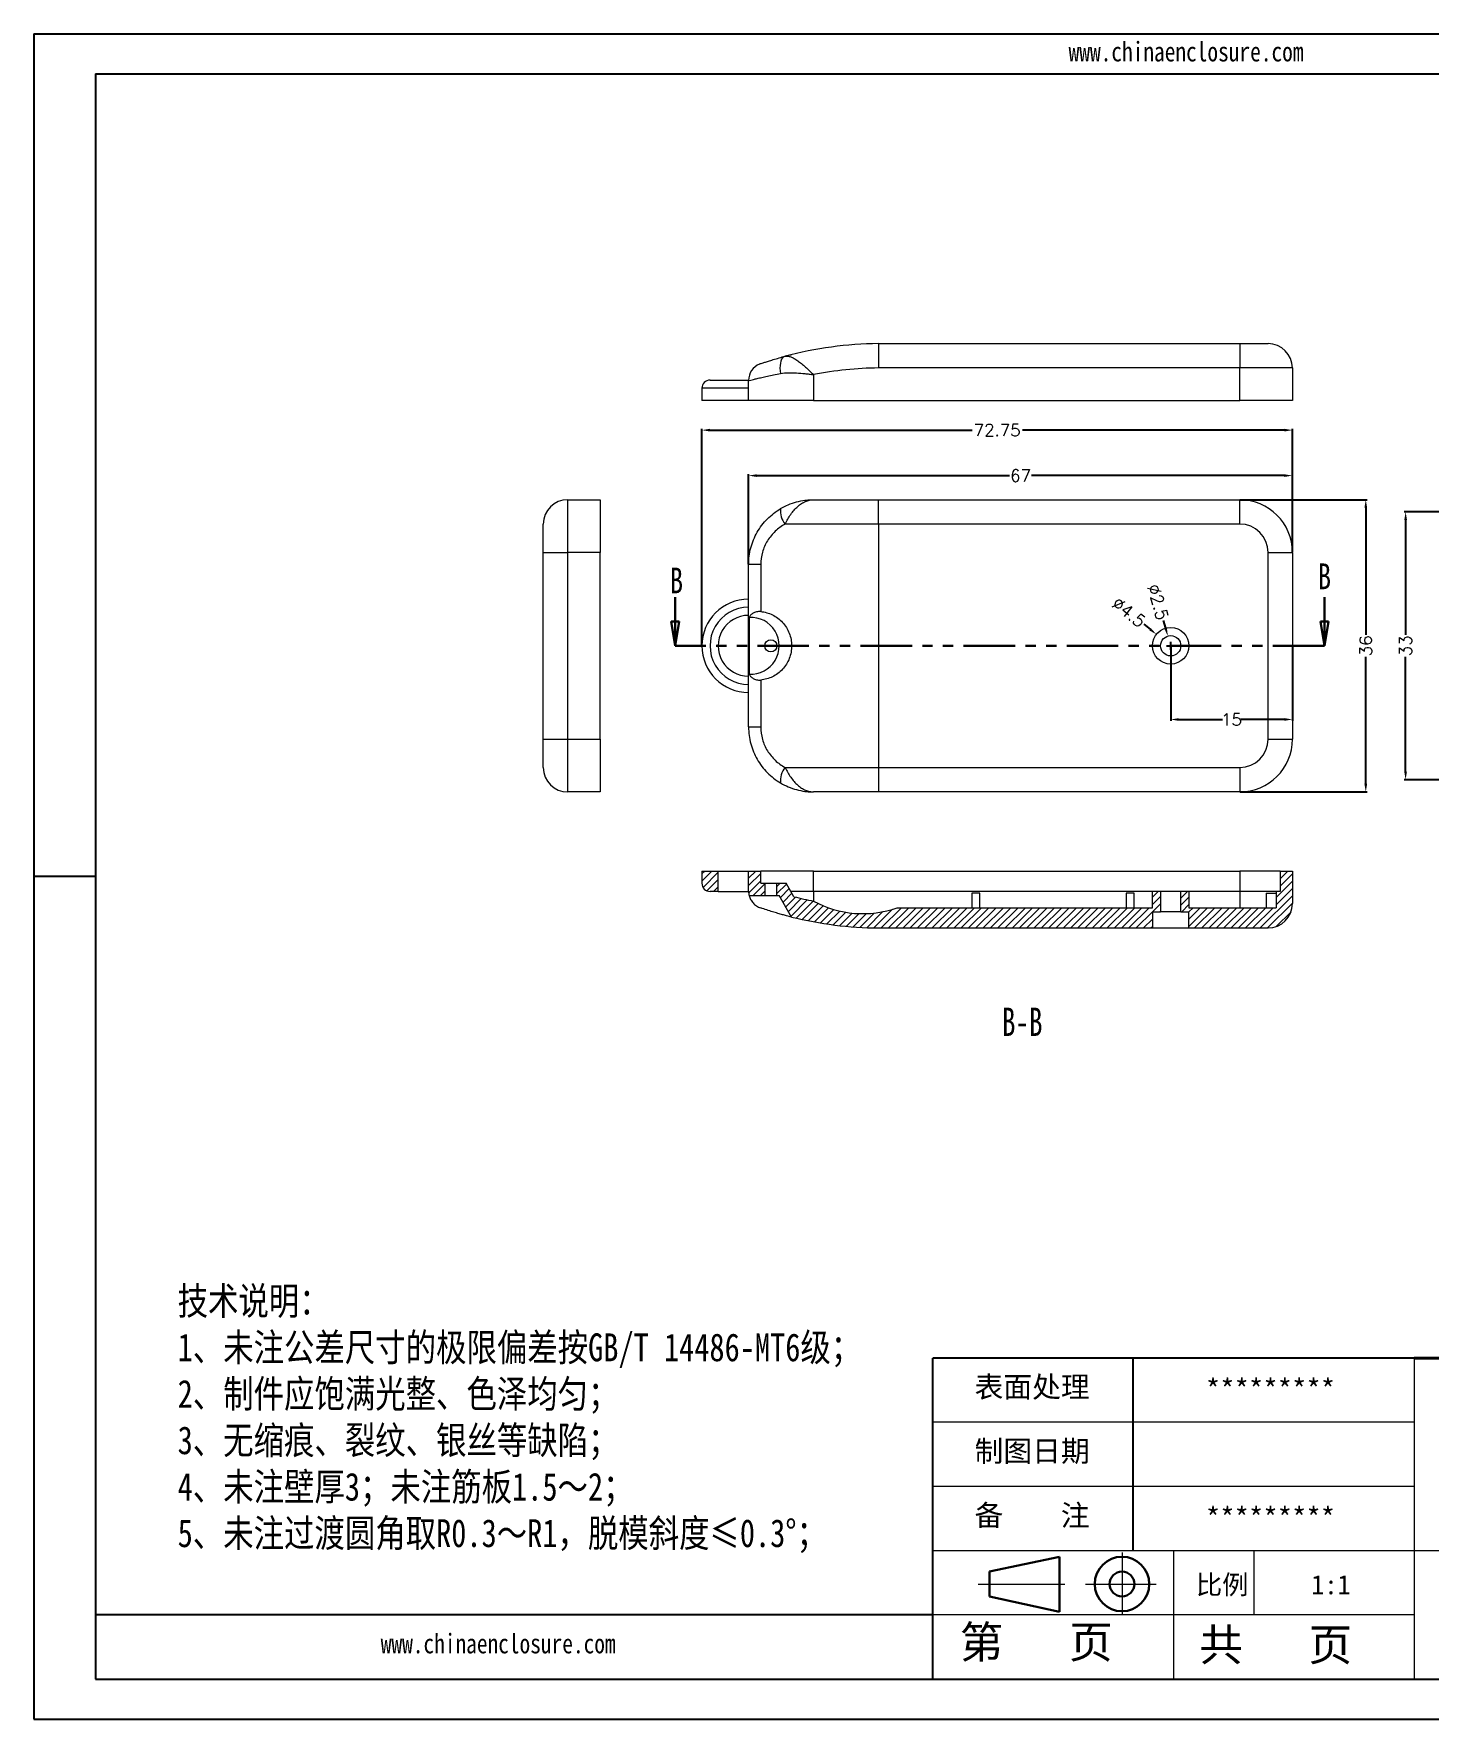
# Model space of a CAD drawing. Header units: inches. Extents: x 1494 to 2102, y 1089 to 1296.
# Drawn here: x 1808.6 to 1980.5, y 1088.5 to 1296.2 of the extents above; entities that cross this region are included whole.
import ezdxf

# ---------------------------------------------------------------- set-up
doc = ezdxf.new("R2010")
doc.units = ezdxf.units.IN
doc.linetypes.add('CENTER2', pattern=[28.575000000000003, 19.05, -3.175, 3.175, -3.175])
doc.linetypes.add('PHANTOM', pattern=[12.699999999999998, 6.35, -1.27, 1.27, -1.27, 1.27, -1.27])
doc.layers.add('文字', color=81, linetype='Continuous')
for name, color, linetype, lineweight in [('粗实线', 7, 'Continuous', 30), ('细实线', 3, 'Continuous', 9), ('细点划线', 2, 'CENTER2', 9)]:
    doc.layers.add(name, color=color, linetype=linetype, lineweight=lineweight)
doc.styles.add('SLDTEXTSTYLE0', font='TXT', dxfattribs={"width": 0.75})
doc.styles.add('SLDTEXTSTYLE3', font='TXT', dxfattribs={"width": 0.7})
doc.styles.get("Standard").update_dxf_attribs({"font": 'txt', "bigfont": 'gbcbig.shx'})
doc.styles.add('宋体', font='', dxfattribs={"width": 0.8, "height": 3.5})
doc.styles.get('宋体').set_extended_font_data('SimSun')
doc.dimstyles.new('1.5', dxfattribs={"dimtxt": 1.5, "dimasz": 1, "dimexe": 0.18, "dimexo": 0.0625, "dimgap": 0.1, "dimtad": 0, "dimzin": 9, "dimdsep": 46, "dimtxsty": 'Standard', "dimcen": 0.5, "dimclrd": 3, "dimclre": 3, "dimadec": 0, "dimazin": 2, "dimtfac": 1, "dimtofl": 0, "dimtmove": 0, "dimatfit": 3, "dimfxl": 0, "dimtolj": 1, "dimtzin": 0, "dimarcsym": 0})
pattern_1 = [(45, (-295.0161837443975, -448.1891595159996), (-0.4490128060534576, 0.4490128060534577), [])]

# ---------------------------------------------------------------- blocks, each defined once
blk = doc.blocks.new('_CLOSED')
at = {"color": 0, "linetype": 'ByBlock', "lineweight": -2}
for p, q in [((-1, 0.166667), (0, 0)), ((-1, 0.166667), (-1, -0.166667)), ((0, 0), (-1, -0.166667)), ((0, 0), (-1, 0))]:
    blk.add_line(p, q, dxfattribs=at)
blk = doc.blocks.new('*D133')
at = {"color": 3, "lineweight": -2}
for p, q in [((1896.674214411535, 1230.818002161402), (1896.674214411535, 1241.900902850887)), ((1963.674214411535, 1232.318002161402), (1963.674214411535, 1241.900902850887)), ((1897.674214411535, 1241.720902850887), (1928.824214411535, 1241.720902850887)), ((1962.674214411535, 1241.720902850887), (1931.524214411535, 1241.720902850887))]:
    blk.add_line(p, q, dxfattribs=at)
at = {"color": 3}
for points in [[(1897.674214411535, 1241.887569517554), (1897.674214411535, 1241.55423618422), (1896.674214411535, 1241.720902850887)], [(1962.674214411535, 1241.887569517554), (1962.674214411535, 1241.55423618422), (1963.674214411535, 1241.720902850887)]]:
    blk.add_solid(points, dxfattribs=at)
at = {"layer": 'Defpoints', "color": 0}
for p in [(1963.674214411535, 1241.720902850887), (1963.674214411535, 1232.255502161402), (1896.674214411535, 1230.755502161402)]:
    blk.add_point(p, dxfattribs=at)
at = {"color": 0, "insert": (1930.174214411535, 1241.720902850887), "char_height": 1.5, "attachment_point": 5}
blk.add_mtext('\\A1;67', dxfattribs=at)
blk = doc.blocks.new('*D134')
at = {"color": 3, "lineweight": -2}
for p, q in [((1957.236714411535, 1238.755502161402), (1972.889373991942, 1238.755502161402)), ((1972.709373991942, 1237.755502161402), (1972.709373991942, 1222.105502161402)), ((1972.709373991942, 1203.755502161402), (1972.709373991942, 1219.405502161402)), ((1957.236714411535, 1202.755502161402), (1972.889373991942, 1202.755502161402))]:
    blk.add_line(p, q, dxfattribs=at)
at = {"color": 3}
for points in [[(1972.542707325275, 1237.755502161402), (1972.876040658609, 1237.755502161402), (1972.709373991942, 1238.755502161402)], [(1972.542707325275, 1203.755502161402), (1972.876040658609, 1203.755502161402), (1972.709373991942, 1202.755502161402)]]:
    blk.add_solid(points, dxfattribs=at)
at = {"layer": 'Defpoints', "color": 0}
for p in [(1957.174214411535, 1238.755502161402), (1957.174214411535, 1202.755502161402), (1972.709373991942, 1202.755502161402)]:
    blk.add_point(p, dxfattribs=at)
at = {"color": 0, "insert": (1972.709373991942, 1220.755502161402), "char_height": 1.5, "attachment_point": 5, "rotation": 90}
blk.add_mtext('\\A1;36', dxfattribs=at)
blk = doc.blocks.new('*D135')
at = {"color": 3, "lineweight": -2}
for p, q in [((1890.924214411535, 1220.818002161402), (1890.924214411535, 1247.501872367191)), ((1891.924214411535, 1247.321872367191), (1924.199214411535, 1247.321872367191)), ((1962.674214411535, 1247.321872367191), (1930.399214411535, 1247.321872367191)), ((1963.674214411535, 1232.318002161402), (1963.674214411535, 1247.501872367191))]:
    blk.add_line(p, q, dxfattribs=at)
at = {"color": 3}
for points in [[(1891.924214411535, 1247.488539033857), (1891.924214411535, 1247.155205700524), (1890.924214411535, 1247.321872367191)], [(1962.674214411535, 1247.488539033857), (1962.674214411535, 1247.155205700524), (1963.674214411535, 1247.321872367191)]]:
    blk.add_solid(points, dxfattribs=at)
at = {"layer": 'Defpoints', "color": 0}
for p in [(1963.674214411535, 1247.321872367191), (1963.674214411535, 1232.255502161402), (1890.924214411535, 1220.755502161402)]:
    blk.add_point(p, dxfattribs=at)
at = {"color": 0, "insert": (1927.299214411535, 1247.321872367191), "char_height": 1.5, "attachment_point": 5}
blk.add_mtext('\\A1;72.75', dxfattribs=at)
blk = doc.blocks.new('*D137')
at = {"color": 3, "lineweight": -2}
for p, q in [((1948.674214411535, 1220.693002161402), (1948.674214411535, 1211.497943309953)), ((1963.674214411535, 1220.693002161402), (1963.674214411535, 1211.497943309953)), ((1949.674214411535, 1211.677943309953), (1955.074214411535, 1211.677943309953)), ((1962.674214411535, 1211.677943309953), (1957.274214411535, 1211.677943309953))]:
    blk.add_line(p, q, dxfattribs=at)
at = {"color": 3}
for points in [[(1949.674214411535, 1211.844609976619), (1949.674214411535, 1211.511276643286), (1948.674214411535, 1211.677943309953)], [(1962.674214411535, 1211.844609976619), (1962.674214411535, 1211.511276643286), (1963.674214411535, 1211.677943309953)]]:
    blk.add_solid(points, dxfattribs=at)
at = {"layer": 'Defpoints', "color": 0}
for p in [(1948.674214411535, 1220.755502161402), (1963.674214411535, 1220.755502161402), (1948.674214411535, 1211.677943309953)]:
    blk.add_point(p, dxfattribs=at)
at = {"color": 0, "insert": (1956.174214411535, 1211.677943309953), "char_height": 1.5, "attachment_point": 5}
blk.add_mtext('\\A1;15', dxfattribs=at)
blk = doc.blocks.new('*D138')
at = {"color": 3, "lineweight": -2}
for p, q in [((1945.358479995122, 1223.414149426425), (1946.138652798984, 1222.788585364066)), ((1948.674214411535, 1220.255502161402), (1948.674214411535, 1221.255502161402)), ((1948.174214411535, 1220.755502161402), (1949.174214411535, 1220.755502161402))]:
    blk.add_line(p, q, dxfattribs=at)
at = {"color": 3}
blk.add_solid([(1946.242913476043, 1222.91861416471), (1946.034392121924, 1222.658556563423), (1946.918825602846, 1222.163021301708)], dxfattribs=at)
at = {"layer": 'Defpoints', "color": 0}
for p in [(1946.918825602846, 1222.163021301708), (1950.429603220224, 1219.347983021096)]:
    blk.add_point(p, dxfattribs=at)
at = {"color": 0, "insert": (1943.525073906046, 1224.884224972967), "char_height": 1.5, "attachment_point": 5, "rotation": 321.27639988408066}
blk.add_mtext('\\A1;∅4.5', dxfattribs=at)
blk = doc.blocks.new('*D139')
at = {"color": 3, "lineweight": -2}
for p, q in [((1947.768290039565, 1223.876687998911), (1948.047036000171, 1222.916323125831)), ((1948.674214411535, 1220.255502161401), (1948.674214411534, 1221.255502161402)), ((1948.174214411534, 1220.755502161401), (1949.174214411534, 1220.755502161402))]:
    blk.add_line(p, q, dxfattribs=at)
at = {"color": 3}
blk.add_solid([(1948.207096812351, 1222.962780785932), (1947.886975187991, 1222.86986546573), (1948.325781960777, 1221.955958252751)], dxfattribs=at)
at = {"layer": 'Defpoints', "color": 0}
for p in [(1948.325781960777, 1221.955958252751), (1949.022646862292, 1219.555046070052)]:
    blk.add_point(p, dxfattribs=at)
at = {"color": 0, "insert": (1947.11323703214, 1226.133545450649), "char_height": 1.5, "attachment_point": 5, "rotation": 286.18537397650016}
blk.add_mtext('\\A1;∅2.5', dxfattribs=at)
blk = doc.blocks.new('*D142')
at = {"color": 3, "lineweight": -2}
for p, q in [((1988.822397011189, 1237.255502161402), (1977.437491261608, 1237.255502161402)), ((1977.617491261608, 1236.255502161402), (1977.617491261608, 1222.105502161402)), ((1977.617491261608, 1205.255502161402), (1977.617491261608, 1219.405502161402)), ((1988.822397011189, 1204.255502161402), (1977.437491261608, 1204.255502161402))]:
    blk.add_line(p, q, dxfattribs=at)
at = {"color": 3}
for points in [[(1977.450824594941, 1236.255502161402), (1977.784157928275, 1236.255502161402), (1977.617491261608, 1237.255502161402)], [(1977.450824594941, 1205.255502161402), (1977.784157928275, 1205.255502161402), (1977.617491261608, 1204.255502161402)]]:
    blk.add_solid(points, dxfattribs=at)
at = {"layer": 'Defpoints', "color": 0}
for p in [(1977.617491261608, 1237.255502161402), (1988.884897011189, 1237.255502161402), (1988.884897011189, 1204.255502161402)]:
    blk.add_point(p, dxfattribs=at)
at = {"color": 0, "insert": (1977.617491261608, 1220.755502161402), "char_height": 1.5, "attachment_point": 5, "rotation": 90}
blk.add_mtext('\\A1;33', dxfattribs=at)

msp = doc.modelspace()

# ---------------------------------------------------------------- hatches: boundary and pattern name
at = {"linetype": 'Continuous', "lineweight": 0}
h = msp.add_hatch(dxfattribs=at)
h.set_pattern_fill('ANSI31', color=4, scale=0.2, style=0)
h.set_pattern_definition(pattern_1)
edge = h.paths.add_edge_path(flags=0)
edge.add_line((1892.924214411535, 1192.993926834689), (1890.924214411535, 1192.993926834689))
edge.add_line((1890.924214411535, 1192.993926834689), (1890.924214411535, 1191.493926834689))
edge.add_arc((1891.924214411535, 1191.493926834689), 1, 180, 270.0000000000008)
edge.add_line((1891.924214411535, 1190.493926834689), (1892.924214411535, 1190.493926834689))
edge.add_line((1892.924214411535, 1190.493926834689), (1892.924214411535, 1192.993926834689))
h = msp.add_hatch(dxfattribs=at)
h.set_pattern_fill('ANSI31', color=4, scale=0.2, style=0)
h.set_pattern_definition(pattern_1)
edge = h.paths.add_edge_path(flags=0)
edge.add_line((1898.174214411535, 1192.993926834689), (1896.674214411535, 1192.993926834689))
edge.add_line((1896.674214411535, 1192.993926834689), (1896.674214411535, 1190.541236528513))
edge.add_arc((1898.874214411534, 1190.541236528513), 2.2, 180, 194.4051610517534)
edge.add_line((1896.743380748611, 1189.993926834689), (1898.674214411535, 1189.993926834689))
edge.add_line((1898.674214411535, 1189.993926834689), (1898.674214411535, 1191.493926834689))
edge.add_line((1898.674214411535, 1191.493926834689), (1898.174214411535, 1191.493926834689))
edge.add_line((1898.174214411535, 1191.493926834689), (1898.174214411535, 1192.993926834689))
h = msp.add_hatch(dxfattribs=at)
h.set_pattern_fill('ANSI31', color=4, scale=0.2, style=0)
h.set_pattern_definition(pattern_1)
edge = h.paths.add_edge_path(flags=0)
edge.add_line((1950.924214411534, 1188.493926834689), (1950.924214411534, 1190.493926834689))
edge.add_line((1950.924214411534, 1190.493926834689), (1949.924214411534, 1190.493926834689))
edge.add_line((1949.924214411534, 1190.493926834689), (1949.924214411534, 1187.993926834689))
edge.add_line((1949.924214411534, 1187.993926834689), (1950.924214411534, 1187.993926834689))
edge.add_line((1950.924214411534, 1187.993926834689), (1950.924214411534, 1185.993926834689))
edge.add_line((1950.924214411534, 1185.993926834689), (1960.674214411534, 1185.993926834689))
edge.add_arc((1960.674214411535, 1188.993926834689), 3, 270.0000000000008, 360.0000000000008)
edge.add_line((1963.674214411535, 1188.993926834689), (1963.674214411535, 1192.993926834689))
edge.add_line((1963.674214411535, 1192.993926834689), (1962.174214411535, 1192.993926834689))
edge.add_line((1962.174214411535, 1192.993926834689), (1962.174214411535, 1190.493926834689))
edge.add_line((1962.174214411535, 1190.493926834689), (1961.674214411535, 1190.493926834689))
edge.add_line((1961.674214411535, 1190.493926834689), (1961.674214411535, 1188.493926834689))
edge.add_line((1961.674214411535, 1188.493926834689), (1950.924214411535, 1188.493926834689))
h = msp.add_hatch(dxfattribs=at)
h.set_pattern_fill('ANSI31', color=4, scale=0.2, style=0)
h.set_pattern_definition(pattern_1)
edge = h.paths.add_edge_path(flags=0)
edge.add_line((1947.424214411535, 1187.993926834689), (1947.424214411535, 1190.493926834689))
edge.add_line((1947.424214411535, 1190.493926834689), (1946.424214411535, 1190.493926834689))
edge.add_line((1946.424214411535, 1190.493926834689), (1946.424214411535, 1188.493926834689))
edge.add_line((1946.424214411535, 1188.493926834689), (1914.984978954673, 1188.493926834689))
edge.add_arc((1910.736178603758, 1200.405839247539), 12.64697441103357, 241.3589156942896, 289.6305544222582, ccw=False)
edge.add_arc((1913.087773304615, 1232.36624093112), 43.87415816611799, 255.7160045742497, 258.9441532854374, ccw=False)
edge.add_line((1902.262775728107, 1189.848466033389), (1901.312768491536, 1191.493926834689))
edge.add_line((1901.312768491536, 1191.493926834689), (1900.174214411535, 1191.493926834689))
edge.add_line((1900.174214411535, 1191.493926834689), (1900.174214411535, 1189.993926834689))
edge.add_line((1900.174214411535, 1189.993926834689), (1900.446743087752, 1189.993926834689))
edge.add_line((1900.446743087752, 1189.993926834689), (1901.97745631235, 1187.342653757867))
edge.add_arc((1913.087773304615, 1232.36624093112), 46.37415816611799, 256.1382519056896, 269.4890366925145)
edge.add_line((1912.674214411534, 1185.993926834689), (1946.424214411534, 1185.993926834689))
edge.add_line((1946.424214411535, 1185.993926834689), (1946.424214411535, 1187.993926834689))
edge.add_line((1946.424214411535, 1187.993926834689), (1947.424214411535, 1187.993926834689))

# ---------------------------------------------------------------- linework, layer by layer
for p, q in [((1808.606545880305, 1296.159942760392), (2102.281059968956, 1296.159942760392)), ((1808.606545880305, 1296.159942760392), (1808.606545880305, 1088.511296435085)), ((1816.205680644416, 1291.215927371694), (2097.337044580257, 1291.215927371694)), ((1816.205680644416, 1291.215927371694), (1816.205680644416, 1093.455311823784)), ((1816.205680644416, 1192.335619597739), (1808.606545880305, 1192.335619597739)), ((1808.606545361237, 1184.644929166456), (1808.606545361237, 1088.511296608443)), ((1978.680675251508, 1133.007434933364), (1919.352490587135, 1133.007434933364)), ((1919.352490587135, 1093.455311823784), (1919.352490587135, 1133.007434933364)), ((1944.072567530627, 1109.276161067616), (1944.072567530627, 1133.007434933364)), ((1919.352490587135, 1101.365736445699), (1816.205680644416, 1101.365736445699)), ((1816.205680644416, 1093.455311823784), (2097.337044580257, 1093.455311823784)), ((1808.606545361237, 1088.511296608443), (1944.566968550423, 1088.511296608443)), ((1808.606545880305, 1088.511296435085), (2102.281059968956, 1088.511296435085))]:
    msp.add_line(p, q)
at = {"color": 7, "linetype": 'Continuous', "lineweight": 15}
for p, q in [((1912.674214411535, 1257.98117022145), (1957.174214411535, 1257.98117022145)), ((1957.174214411535, 1257.98117022145), (1957.174214411535, 1254.98117022145)), ((1957.174214411535, 1257.98117022145), (1960.674214411535, 1257.98117022145)), ((1957.174214411535, 1254.98117022145), (1912.687815131895, 1254.98117022145)), ((1957.174214411535, 1250.98117022145), (1957.174214411535, 1254.98117022145)), ((1963.674214411535, 1254.98117022145), (1957.174214411535, 1254.98117022145)), ((1963.674214411535, 1254.98117022145), (1963.674214411535, 1250.98117022145)), ((1890.924214411535, 1252.48117022145), (1890.924214411535, 1250.98117022145)), ((1891.924214411535, 1253.48117022145), (1896.674723153796, 1253.48117022145)), ((1896.674214411535, 1250.98117022145), (1896.674214411535, 1253.433860527626)), ((1904.674214411535, 1254.159174847351), (1904.674214411535, 1250.98117022145)), ((1896.674214411535, 1250.98117022145), (1890.924214411535, 1250.98117022145)), ((1904.674214411535, 1250.98117022145), (1896.674214411535, 1250.98117022145)), ((1904.674214411535, 1250.98117022145), (1957.174214411535, 1250.98117022145)), ((1963.674214411535, 1250.98117022145), (1957.174214411535, 1250.98117022145)), ((1874.381053533701, 1238.755502161402), (1874.381053533701, 1232.255502161402)), ((1874.381053533701, 1238.755502161402), (1878.381053533701, 1238.755502161402)), ((1878.381053533701, 1238.755502161402), (1878.381053533701, 1232.255502161402)), ((1904.674214411535, 1238.755502161402), (1912.687815131895, 1238.755502161402)), ((1912.687815131895, 1238.755502161402), (1957.174214411535, 1238.755502161402)), ((1957.174214411535, 1235.755502161402), (1957.174214411535, 1238.755502161402)), ((1871.381053533701, 1232.255502161402), (1871.381053533701, 1235.755502161402)), ((1912.674214411535, 1235.755502161402), (1901.169417360456, 1235.755502161402)), ((1912.674214411535, 1235.755502161402), (1912.674214411535, 1205.755502161402)), ((1957.174214411535, 1235.755502161402), (1912.674214411535, 1235.755502161402)), ((1871.381053533701, 1232.255502161402), (1874.381053533701, 1232.255502161402)), ((1871.381053533701, 1209.255502161402), (1871.381053533701, 1232.255502161402)), ((1878.381053533701, 1232.255502161402), (1874.381053533701, 1232.255502161402)), ((1874.381053533701, 1232.255502161402), (1874.381053533701, 1209.255502161402)), ((1878.381053533701, 1209.255502161402), (1878.381053533701, 1232.255502161402)), ((1960.674214411535, 1209.255502161402), (1960.674214411535, 1232.255502161402)), ((1960.674214411535, 1232.255502161402), (1963.674214411535, 1232.255502161402)), ((1963.674214411535, 1232.255502161402), (1963.674214411535, 1209.255502161402)), ((1898.166338339574, 1230.755502161402), (1896.674214411535, 1230.755502161402)), ((1896.674214411535, 1225.809444887122), (1896.674214411535, 1230.755502161402)), ((1898.166338339574, 1230.755502161402), (1898.166338339574, 1224.969187973741)), ((1896.674723153796, 1224.505502126892), (1896.674723153796, 1225.505502134157)), ((1896.674214411535, 1217.005502161402), (1896.674214411535, 1224.505502161402)), ((1896.743380748611, 1224.249589132131), (1896.743380748611, 1217.261415190673)), ((1896.674723153796, 1216.005502188646), (1896.674723153796, 1217.005502195911)), ((1896.674214411535, 1210.755502161402), (1896.674214411535, 1215.701559435682)), ((1898.166338339574, 1216.541816349062), (1898.166338339574, 1210.755502161402)), ((1896.674214411535, 1210.755502161402), (1898.166338339574, 1210.755502161402)), ((1871.381053533701, 1205.755502161402), (1871.381053533701, 1209.255502161402)), ((1871.381053533701, 1209.255502161402), (1874.381053533701, 1209.255502161402)), ((1874.381053533701, 1209.255502161402), (1874.381053533701, 1202.755502161402)), ((1874.381053533701, 1209.255502161402), (1878.381053533701, 1209.255502161402)), ((1878.381053533701, 1209.255502161402), (1878.381053533701, 1202.755502161402)), ((1960.674214411535, 1209.255502161402), (1963.674214411535, 1209.255502161402)), ((1901.169417360456, 1205.755502161402), (1912.674214411535, 1205.755502161402)), ((1912.674214411535, 1205.755502161402), (1957.174214411535, 1205.755502161402)), ((1957.174214411535, 1205.755502161402), (1957.174214411535, 1202.755502161402)), ((1878.381053533701, 1202.755502161402), (1874.381053533701, 1202.755502161402)), ((1912.687815131895, 1202.755502161402), (1904.674214411535, 1202.755502161402)), ((1957.174214411535, 1202.755502161402), (1912.687815131895, 1202.755502161402)), ((1890.924214411535, 1192.993926834689), (1890.924214411535, 1191.493926834689)), ((1890.924214411535, 1192.993926834689), (1892.924214411535, 1192.993926834689)), ((1892.924214411535, 1192.993926834689), (1896.674214411535, 1192.993926834689)), ((1892.924214411535, 1190.493926834689), (1892.924214411535, 1192.993926834689)), ((1896.674214411535, 1192.993926834689), (1898.174214411535, 1192.993926834689)), ((1896.674214411535, 1190.541236528513), (1896.674214411535, 1192.993926834689)), ((1898.174214411535, 1191.493926834689), (1898.174214411535, 1192.993926834689)), ((1904.674214411535, 1192.993926834689), (1898.174214411535, 1192.993926834689)), ((1904.674214411535, 1190.493926834689), (1904.674214411535, 1192.993926834689)), ((1904.674214411535, 1192.993926834689), (1957.174214411535, 1192.993926834689)), ((1957.174214411535, 1192.993926834689), (1957.174214411535, 1190.493926834689)), ((1962.174214411535, 1192.993926834689), (1957.174214411535, 1192.993926834689)), ((1962.174214411535, 1192.993926834689), (1962.174214411535, 1190.493926834689)), ((1962.174214411535, 1192.993926834689), (1963.674214411535, 1192.993926834689)), ((1963.674214411535, 1192.993926834689), (1963.674214411535, 1188.993926834689)), ((1892.924214411535, 1190.493926834689), (1891.924214411535, 1190.493926834689)), ((1892.924214411535, 1190.493926834689), (1896.674723153796, 1190.493926834689)), ((1896.743380748611, 1189.993926834689), (1898.674214411535, 1189.993926834689)), ((1898.174214411535, 1191.493926834689), (1898.674214411535, 1191.493926834689)), ((1898.674214411535, 1191.493926834689), (1898.674214411535, 1189.993926834689)), ((1898.674214411535, 1191.493926834689), (1900.174214411535, 1191.493926834689)), ((1898.674214411535, 1189.993926834689), (1900.174214411535, 1189.993926834689)), ((1900.174214411535, 1189.993926834689), (1900.174214411535, 1191.493926834689)), ((1900.174214411535, 1191.493926834689), (1901.312768491536, 1191.493926834689)), ((1900.174214411535, 1189.993926834689), (1900.446743087752, 1189.993926834689)), ((1901.97745631235, 1187.342653757867), (1900.446743087752, 1189.993926834689)), ((1902.262775728108, 1189.848466033389), (1901.312768491536, 1191.493926834689)), ((1904.674214411535, 1190.493926834689), (1901.890118760726, 1190.493926834689)), ((1904.674214411535, 1190.493926834689), (1904.674214411535, 1189.306354940349)), ((1946.424214411535, 1190.493926834689), (1904.674214411535, 1190.493926834689)), ((1924.174214411535, 1190.293926834689), (1924.174214411535, 1188.493926834689)), ((1925.174214411535, 1190.293926834689), (1924.174214411535, 1190.293926834689)), ((1925.174214411535, 1188.493926834689), (1925.174214411535, 1190.293926834689)), ((1943.174214411535, 1190.293926834689), (1943.174214411535, 1188.493926834689)), ((1944.174214411535, 1190.293926834689), (1943.174214411535, 1190.293926834689)), ((1944.174214411535, 1188.493926834689), (1944.174214411535, 1190.293926834689)), ((1946.424214411535, 1188.493926834689), (1946.424214411535, 1190.493926834689)), ((1947.424214411535, 1190.493926834689), (1946.424214411535, 1190.493926834689)), ((1947.424214411535, 1190.493926834689), (1947.424214411535, 1187.993926834689)), ((1949.924214411535, 1190.493926834689), (1947.424214411535, 1190.493926834689)), ((1949.924214411535, 1187.993926834689), (1949.924214411535, 1190.493926834689)), ((1950.924214411535, 1190.493926834689), (1949.924214411535, 1190.493926834689)), ((1950.924214411535, 1190.493926834689), (1950.924214411535, 1188.493926834689)), ((1957.174214411535, 1190.493926834689), (1950.924214411535, 1190.493926834689)), ((1957.174214411535, 1190.493926834689), (1957.174214411535, 1188.493926834689)), ((1961.674214411535, 1190.493926834689), (1957.174214411535, 1190.493926834689)), ((1960.424214411535, 1190.293926834689), (1960.424214411535, 1188.493926834689)), ((1960.424214411535, 1190.293926834689), (1961.674214411535, 1190.293926834689)), ((1961.674214411535, 1190.493926834689), (1961.674214411535, 1188.493926834689)), ((1962.174214411535, 1190.493926834689), (1961.674214411535, 1190.493926834689)), ((1914.984978954673, 1188.493926834689), (1946.424214411535, 1188.493926834689)), ((1946.424214411535, 1187.993926834689), (1947.424214411535, 1187.993926834689)), ((1946.424214411535, 1187.993926834689), (1946.424214411535, 1185.993926834689)), ((1949.924214411535, 1187.993926834689), (1947.424214411535, 1187.993926834689)), ((1949.924214411535, 1187.993926834689), (1950.924214411535, 1187.993926834689)), ((1950.924214411535, 1188.493926834689), (1961.674214411535, 1188.493926834689)), ((1950.924214411535, 1185.993926834689), (1950.924214411535, 1187.993926834689)), ((1912.674214411535, 1185.993926834689), (1946.424214411535, 1185.993926834689)), ((1946.424214411535, 1185.993926834689), (1950.924214411535, 1185.993926834689)), ((1950.924214411535, 1185.993926834689), (1960.674214411535, 1185.993926834689))]:
    msp.add_line(p, q, dxfattribs=at)
at = {"color": 8, "linetype": 'Continuous', "lineweight": 15}
msp.add_line((1896.674214411535, 1252.48117022145), (1890.924214411535, 1252.48117022145), dxfattribs=at)
at = {"color": 7, "linetype": 'Continuous', "lineweight": 30}
for p, q in [((1887.63878221741, 1226.755502161402), (1887.63878221741, 1220.755502161402)), ((1967.611812782572, 1226.755502161402), (1967.611812782572, 1220.755502161402))]:
    msp.add_line(p, q, dxfattribs=at)
at = {"color": 1, "linetype": 'PHANTOM', "lineweight": 30}
msp.add_line((1967.611812782572, 1220.755502161402), (1887.63878221741, 1220.755502161402), dxfattribs=at)
at = {"color": 7, "linetype": 'Continuous', "lineweight": 15, "flags": 128}
msp.add_lwpolyline([(1901.169417360456, 1256.425318917216), (1901.009297558414, 1256.353653318054), (1900.867716280181, 1256.229493303487), (1900.748291172066, 1256.056011376437), (1900.654073751953, 1255.837640299919), (1900.587471437732, 1255.579959832286), (1900.550186033623, 1255.289554154761), (1900.543170246129, 1254.97384363423), (1900.566603340745, 1254.640895220043), (1900.619886561411, 1254.299216319523)], dxfattribs=at)
at = {"color": 7, "linetype": 'Continuous', "lineweight": 15}
for centre, radius in [((1899.424214411535, 1220.755502161402), 0.7500000000001137), ((1948.674214411535, 1220.755502161402), 2.249999999999886), ((1948.674214411535, 1220.755502161402), 1.249999999999886)]:
    msp.add_circle(centre, radius, dxfattribs=at)
for centre, radius, start, end in [((1913.087773304615, 1211.608856125019), 46.37415816611799, 90.51096330749117, 104.8923791612108), ((1960.674214411535, 1254.98117022145), 3, 0, 90), ((1898.874214411534, 1253.433860527626), 2.200000000000045, 112.4293866560982, 180), ((1913.087773304615, 1211.608856125019), 43.37415816611798, 90.52833855487108, 101.1849283345565), ((1891.924214411535, 1252.48117022145), 1, 90, 180), ((1874.381053533701, 1235.755502161402), 3, 90, 180), ((1903.138186787453, 1237.353848079674), 2.535894858060395, 173.2467391362346, 219.0714268166313), ((1957.174214411535, 1232.255502161402), 6.500000000000114, 0, 90), ((1957.174214411535, 1232.255502161402), 3.500000000000114, 0, 90), ((1896.674214411535, 1220.755502161402), 5.75, 90, 270), ((1896.674214411535, 1220.755502161402), 4.749999999999988, 89.99386341380051, 270.0061365861995), ((1896.674214411535, 1220.755502161402), 3.749999999999974, 89.9922269907937, 270.0077730092063), ((1896.946743087752, 1220.755502161402), 3.500000000000024, 266.6690371872609, 93.33096281273914), ((1957.174214411535, 1209.255502161402), 3.500000000000114, 270, 0), ((1957.174214411535, 1209.255502161402), 6.500000000000114, 270, 0), ((1874.381053533701, 1205.755502161402), 3, 180, 270), ((1902.976694615993, 1204.203949020196), 2.381925319646006, 139.3538073587904, 188.3280266883548), ((1891.924214411535, 1191.493926834689), 1, 180, 270), ((1898.874214411534, 1190.541236528513), 2.200000000000045, 180, 194.4051610517532), ((1913.087773304615, 1232.36624093112), 43.87415816611797, 255.7160045742576, 258.9441532854394), ((1910.736178603758, 1200.405839247539), 12.64697441103356, 241.3589156942886, 289.6305544222537), ((1960.674214411535, 1188.993926834689), 3, 270, 0), ((1913.087773304615, 1232.36624093112), 46.37415816611797, 256.138251905685, 269.4890366925088)]:
    msp.add_arc(centre, radius, start, end, dxfattribs=at)
for points, knots in [([(1898.177912476491, 1255.520787730562), (1898.191548553764, 1255.525431682119), (1898.221717978975, 1255.535706290157), (1898.460711266657, 1255.616237691003), (1898.848417716719, 1255.743623446435), (1899.37829382788, 1255.911749082612), (1900.041446471901, 1256.112034291426), (1900.65993180906, 1256.288529718532), (1901.055890989197, 1256.39483879602), (1901.169417360456, 1256.425318917216)], [0, 0, 0, 0, 0.1308129180517487, 0.2894197846443128, 0.4446364561975941, 0.6043815048159287, 0.7665761892049213, 0.9330745199649092, 1, 1, 1, 1]), ([(1901.169417360456, 1256.425318917216), (1901.269134549528, 1256.451837407946), (1901.376720393364, 1256.457629052466), (1901.60838512016, 1256.432212109794), (1901.733352527532, 1256.40060980088), (1901.997903872131, 1256.302468742333), (1902.136010460605, 1256.236697640556), (1902.42531335297, 1256.074247685963), (1902.575190092332, 1255.978145189382), (1902.880144126389, 1255.763419298076), (1903.03616444344, 1255.644248015997), (1903.356999028289, 1255.383779733869), (1903.520644883252, 1255.243302954647), (1903.846746165845, 1254.952062280428), (1904.01052368736, 1254.800212194591), (1904.341284799384, 1254.485709741052), (1904.51051092962, 1254.320733643395), (1904.674214411535, 1254.159174847351)], [0, 0, 0, 0, 0.1249999999999999, 0.1249999999999999, 0.2499999999999998, 0.2499999999999998, 0.3749999999999998, 0.3749999999999998, 0.4999999999999997, 0.4999999999999997, 0.6249999999999996, 0.6249999999999996, 0.7499999999999996, 0.7499999999999996, 0.8749999999999998, 0.8749999999999998, 1, 1, 1, 1]), ([(1901.175668020073, 1256.426751145801), (1901.289479795788, 1256.456784148165), (1901.534648780291, 1256.52148009588), (1901.784133034202, 1256.584446052088), (1901.951260040574, 1256.625995283182), (1901.965305119278, 1256.629471866072), (1901.971950519933, 1256.631116804253)], [0, 0, 0, 0, 0.2301576967889358, 0.4957969282406401, 0.7614373337449934, 1, 1, 1, 1]), ([(1912.674214411535, 1257.98117022145), (1912.674214411535, 1257.98117022145), (1912.674301021983, 1257.961740807772), (1912.674640689876, 1257.885612680709), (1912.674897864439, 1257.827992168362), (1912.67557036192, 1257.67754689556), (1912.675982283882, 1257.585482616973), (1912.676957465304, 1257.367977027724), (1912.677525989353, 1257.241370107752), (1912.678771077701, 1256.964797571847), (1912.679451843479, 1256.813890084477), (1912.680934288263, 1256.486236957662), (1912.681725914707, 1256.3117243915), (1912.68336750163, 1255.950992535001), (1912.684228098433, 1255.762432729875), (1912.686004034422, 1255.374652655205), (1912.686915156364, 1255.176493146741), (1912.687815131894, 1254.98117022145)], [0, 0, 0, 0, 0.125, 0.125, 0.25, 0.25, 0.375, 0.375, 0.5, 0.5, 0.625, 0.625, 0.75, 0.75, 0.875, 0.875, 1, 1, 1, 1]), ([(1896.674214411535, 1253.433860527626), (1896.674214411535, 1253.433860527626), (1896.765452752423, 1253.456506616018), (1897.034779096993, 1253.521843190907), (1897.147878428271, 1253.549115507884), (1897.413078286173, 1253.612213311867), (1897.565491558256, 1253.648117301152), (1897.909229329054, 1253.72773106883), (1898.100866489045, 1253.771513068011), (1898.523079926309, 1253.865978527457), (1898.74974727807, 1253.915783297535), (1899.232986551655, 1254.019448650681), (1899.489562683764, 1254.07331240872), (1900.032987815854, 1254.184274997225), (1900.320860169255, 1254.241562736478), (1900.619886561411, 1254.299216319523)], [0, 0, 0, 0, 0.2500000000000009, 0.2500000000000009, 0.3750000000000013, 0.3750000000000013, 0.5000000000000018, 0.5000000000000018, 0.6250000000000022, 0.6250000000000022, 0.7500000000000027, 0.7500000000000027, 0.8750000000000013, 0.8750000000000013, 1, 1, 1, 1]), ([(1898.124719667976, 1255.504781033699), (1898.118165479314, 1255.502363516393), (1898.102605335042, 1255.496624145739), (1898.067509629258, 1255.483476451009), (1898.04103421136, 1255.471910910109), (1898.033700430612, 1255.468707215968)], [0, 0, 0, 0, 0.3447646405315788, 0.8184975782648777, 1, 1, 1, 1]), ([(1900.619886561411, 1254.299216319523), (1900.925064642241, 1254.358055974777), (1901.241806867644, 1254.385720962771), (1901.897183711955, 1254.405446811416), (1902.237609381445, 1254.396675638996), (1902.921359989314, 1254.356636455331), (1903.266753726644, 1254.325378162117), (1903.790606962346, 1254.268873181147), (1903.96618678817, 1254.248403886468), (1904.31938304638, 1254.205175459595), (1904.498084157171, 1254.182250674397), (1904.674214411535, 1254.159174847351)], [0, 0, 0, 0, 0.2499999999999999, 0.2499999999999999, 0.4999999999999998, 0.4999999999999998, 0.7499999999999997, 0.7499999999999997, 0.8749999999999998, 0.8749999999999998, 1, 1, 1, 1]), ([(1896.674214411535, 1230.755502161402), (1896.674214411535, 1231.459190444), (1896.765473631486, 1232.148601075313), (1897.036665862152, 1233.161760352726), (1897.149649926715, 1233.494231889617), (1897.41419968225, 1234.133652149338), (1897.566336693541, 1234.442907863447), (1897.90995918532, 1235.040795348578), (1898.102409732686, 1235.330676532581), (1898.524031470628, 1235.88347320822), (1898.750425923642, 1236.143112418576), (1899.233230745434, 1236.630305228546), (1899.489644757691, 1236.857854366817), (1900.032920688588, 1237.280596606068), (1900.32083658954, 1237.476249124257), (1900.619886561411, 1237.65205388554)], [0, 0, 0, 0, 0.2500000000000002, 0.2500000000000002, 0.3750000000000003, 0.3750000000000003, 0.5000000000000004, 0.5000000000000004, 0.6250000000000006, 0.6250000000000006, 0.7500000000000007, 0.7500000000000007, 0.8750000000000003, 0.8750000000000003, 1, 1, 1, 1]), ([(1900.619886561411, 1237.65205388554), (1900.925064642241, 1237.831461224432), (1901.241806867644, 1237.990486528951), (1901.897183711955, 1238.2664622092), (1902.237609381445, 1238.383636782035), (1902.921359989314, 1238.569143005314), (1903.266753726644, 1238.63859748911), (1903.790606962346, 1238.708506138331), (1903.96618678817, 1238.726074412775), (1904.31938304638, 1238.749588715356), (1904.49808415717, 1238.755502161402), (1904.674214411535, 1238.755502161402)], [0, 0, 0, 0, 0.2499999999999999, 0.2499999999999999, 0.4999999999999999, 0.4999999999999999, 0.7499999999999998, 0.7499999999999998, 0.8749999999999999, 0.8749999999999999, 1, 1, 1, 1]), ([(1901.169417360456, 1235.755502161402), (1901.269134549528, 1235.964903958855), (1901.376720393364, 1236.168829556974), (1901.60838512016, 1236.565497503403), (1901.733352527532, 1236.759470381547), (1901.997903872131, 1237.129145598121), (1902.136010460605, 1237.303055236275), (1902.42531335297, 1237.628819235126), (1902.575190092332, 1237.778916812049), (1902.880144126389, 1238.047955868704), (1903.03616444344, 1238.167988706657), (1903.356999028289, 1238.378329437786), (1903.520644883252, 1238.467529800398), (1903.846746165845, 1238.609797429183), (1904.01052368736, 1238.663775499023), (1904.341284799384, 1238.736756296379), (1904.510510929606, 1238.755502161402), (1904.674214411535, 1238.755502161402)], [0, 0, 0, 0, 0.125, 0.125, 0.25, 0.25, 0.375, 0.375, 0.5, 0.5, 0.625, 0.625, 0.75, 0.75, 0.875, 0.875, 1, 1, 1, 1]), ([(1912.674214411535, 1235.755502161402), (1912.674214411535, 1235.95360361147), (1912.674301021983, 1236.148396136878), (1912.674640689876, 1236.531634042504), (1912.674897864439, 1236.72206136751), (1912.67557036192, 1237.085233234832), (1912.675982283882, 1237.257485625134), (1912.676957465304, 1237.583493038929), (1912.677525989353, 1237.737865414073), (1912.678771077702, 1238.014592714332), (1912.67945184348, 1238.138778309933), (1912.680934288263, 1238.358124188519), (1912.681725914707, 1238.451381136486), (1912.683367501631, 1238.601127317299), (1912.684228098435, 1238.658728089592), (1912.686004034424, 1238.736150324388), (1912.686915156379, 1238.755502161402), (1912.687815131894, 1238.755502161402)], [0, 0, 0, 0, 0.125, 0.125, 0.25, 0.25, 0.375, 0.375, 0.5, 0.5, 0.625, 0.625, 0.75, 0.75, 0.875, 0.875, 1, 1, 1, 1]), ([(1901.169417360456, 1235.755502161402), (1900.726158494366, 1235.507282293032), (1900.321471110691, 1235.209906253464), (1899.7723879532, 1234.68825204938), (1899.597966914294, 1234.500058446493), (1899.277337290514, 1234.104915346419), (1899.130922870321, 1233.898219928622), (1898.865941424828, 1233.466376972031), (1898.74736710894, 1233.241234674249), (1898.539639558428, 1232.771294310354), (1898.450769836998, 1232.526057310731), (1898.239178848788, 1231.785851278429), (1898.166338339574, 1231.278255209678), (1898.166338339574, 1230.755502161402)], [0, 0, 0, 0, 0.2500000000000006, 0.2500000000000006, 0.3750000000000003, 0.3750000000000003, 0.5000000000000001, 0.5000000000000001, 0.6249999999999999, 0.6249999999999999, 0.7499999999999996, 0.7499999999999996, 1, 1, 1, 1]), ([(1898.166338339574, 1224.969187973741), (1897.98067396669, 1224.985002933588), (1897.808067672057, 1224.971751903414), (1897.487556268065, 1224.899517911765), (1897.348608011509, 1224.842655363095), (1897.106290070347, 1224.70127926956), (1897.007730002228, 1224.619565931041), (1896.847171682218, 1224.442639853758), (1896.785568091014, 1224.34703328778), (1896.743380748611, 1224.249589132131)], [0, 0, 0, 0, 0.25, 0.25, 0.5, 0.5, 0.75, 0.75, 1, 1, 1, 1]), ([(1898.166338339574, 1224.969187973741), (1898.417274825297, 1224.947813111218), (1898.664423991333, 1224.903784547912), (1899.150938336868, 1224.770119505432), (1899.392791854365, 1224.679157253648), (1899.85375173347, 1224.454101995624), (1900.072406620009, 1224.320926354765), (1900.485652596461, 1224.013126464066), (1900.682062670393, 1223.836206626796), (1901.035166434401, 1223.451829084439), (1901.192999344136, 1223.244262072152), (1901.470751979941, 1222.798249405593), (1901.590762842964, 1222.558186896523), (1901.78165278901, 1222.066665358821), (1901.85422018498, 1221.813028831196), (1901.952535662206, 1221.289697548591), (1901.977293581113, 1221.022492769527), (1901.977617424996, 1220.493796466181), (1901.953632678602, 1220.229481790961), (1901.855640737262, 1219.703260438033), (1901.783146841646, 1219.449104205815), (1901.593130924145, 1218.958015218807), (1901.47409385156, 1218.718822345364), (1901.195869820934, 1218.270666019709), (1901.03802479061, 1218.062750535984), (1900.685959343249, 1217.678584516859), (1900.489691491155, 1217.501237188859), (1900.075552444044, 1217.192076099818), (1899.856612081364, 1217.058517661982), (1899.395573874641, 1216.832989179014), (1899.153759299142, 1216.741816733875), (1898.666328186383, 1216.607587562379), (1898.41840072207, 1216.563287115889), (1898.166338339574, 1216.541816349062)], [0, 0, 0, 0, 0.06249999999999997, 0.06249999999999997, 0.1249999999999999, 0.1249999999999999, 0.1875, 0.1875, 0.25, 0.25, 0.3125, 0.3125, 0.3750000000000001, 0.3750000000000001, 0.4375000000000001, 0.4375000000000001, 0.5000000000000001, 0.5000000000000001, 0.5625000000000002, 0.5625000000000002, 0.6250000000000001, 0.6250000000000001, 0.6875000000000001, 0.6875000000000001, 0.7500000000000001, 0.7500000000000001, 0.8125000000000001, 0.8125000000000001, 0.875, 0.875, 0.9375, 0.9375, 1, 1, 1, 1]), ([(1896.743380748611, 1217.261415190673), (1896.785553487111, 1217.164004767061), (1896.845982473206, 1217.070046166343), (1897.005719202944, 1216.893290274054), (1897.106579973498, 1216.809730948096), (1897.345745030815, 1216.669846153468), (1897.487394893596, 1216.611764193773), (1897.80377850624, 1216.539981030912), (1897.980734788069, 1216.526006570003), (1898.166338339574, 1216.541816349062)], [0, 0, 0, 0, 0.2500000000000004, 0.2500000000000004, 0.5000000000000008, 0.5000000000000008, 0.7500000000000003, 0.7500000000000003, 1, 1, 1, 1]), ([(1896.674214411535, 1210.755502161402), (1896.674214411535, 1210.051887634301), (1896.765452752423, 1209.364134796315), (1897.034779096993, 1208.355474743589), (1897.147878428271, 1208.021486316315), (1897.413078286173, 1207.379635140456), (1897.565491558256, 1207.069704081377), (1897.909229329054, 1206.471342392526), (1898.100866489045, 1206.182499262185), (1898.523079926309, 1205.628631481249), (1898.74974727807, 1205.368616718822), (1899.232986551655, 1204.880905582583), (1899.489562683764, 1204.653214336977), (1900.032987815854, 1204.230354966285), (1900.320860169255, 1204.034741336562), (1900.619886561411, 1203.858950437264)], [0, 0, 0, 0, 0.2500000000000009, 0.2500000000000009, 0.3750000000000013, 0.3750000000000013, 0.5000000000000018, 0.5000000000000018, 0.6250000000000022, 0.6250000000000022, 0.7500000000000027, 0.7500000000000027, 0.8750000000000013, 0.8750000000000013, 1, 1, 1, 1]), ([(1898.166338339574, 1210.755502161402), (1898.166338339574, 1210.233815640364), (1898.238897231153, 1209.726052845969), (1898.451015677765, 1208.984129711075), (1898.53990925357, 1208.739153746127), (1898.746708715209, 1208.271205365697), (1898.865004305979, 1208.046283599057), (1899.262899663102, 1207.397443598247), (1899.589206925609, 1206.997066422362), (1900.135878135029, 1206.477279059187), (1900.328469349353, 1206.316044961246), (1900.734280945196, 1206.017236655065), (1900.948155912014, 1205.87940602844), (1901.169417360456, 1205.755502161402)], [0, 0, 0, 0, 0.2500000000000008, 0.2500000000000008, 0.3750000000000012, 0.3750000000000012, 0.5000000000000017, 0.5000000000000017, 0.7499999999999999, 0.7499999999999999, 0.875, 0.875, 1, 1, 1, 1]), ([(1901.169417360456, 1205.755502161402), (1901.269134549528, 1205.546100363948), (1901.376720393364, 1205.342174765829), (1901.60838512016, 1204.9455068194), (1901.733352527532, 1204.751533941257), (1901.997903872131, 1204.381858724682), (1902.136010460605, 1204.207949086528), (1902.42531335297, 1203.882185087678), (1902.575190092332, 1203.732087510754), (1902.880144126389, 1203.4630484541), (1903.03616444344, 1203.343015616147), (1903.356999028289, 1203.132674885017), (1903.520644883252, 1203.043474522405), (1903.846746165845, 1202.90120689362), (1904.01052368736, 1202.84722882378), (1904.341284799384, 1202.774248026425), (1904.51051092962, 1202.755502161402), (1904.674214411535, 1202.755502161402)], [0, 0, 0, 0, 0.1249999999999999, 0.1249999999999999, 0.2499999999999998, 0.2499999999999998, 0.3749999999999998, 0.3749999999999998, 0.4999999999999997, 0.4999999999999997, 0.6249999999999996, 0.6249999999999996, 0.7499999999999996, 0.7499999999999996, 0.8749999999999998, 0.8749999999999998, 1, 1, 1, 1]), ([(1912.674214411535, 1205.755502161402), (1912.674214411535, 1205.557400711333), (1912.674301021983, 1205.362608185926), (1912.674640689876, 1204.979370280299), (1912.674897864439, 1204.788942955293), (1912.67557036192, 1204.425771087971), (1912.675982283882, 1204.253518697669), (1912.676957465304, 1203.927511283875), (1912.677525989353, 1203.77313890873), (1912.678771077701, 1203.496411608471), (1912.679451843479, 1203.372226012871), (1912.680934288263, 1203.152880134284), (1912.681725914707, 1203.059623186317), (1912.68336750163, 1202.909877005504), (1912.684228098433, 1202.852276233211), (1912.686004034422, 1202.774853998415), (1912.686915156364, 1202.755502161402), (1912.687815131894, 1202.755502161402)], [0, 0, 0, 0, 0.125, 0.125, 0.25, 0.25, 0.375, 0.375, 0.5, 0.5, 0.625, 0.625, 0.75, 0.75, 0.875, 0.875, 1, 1, 1, 1]), ([(1900.619886561411, 1203.858950437264), (1900.925064642241, 1203.679543098372), (1901.241806867644, 1203.520517793852), (1901.897183711955, 1203.244542113603), (1902.237609381445, 1203.127367540769), (1902.921359989314, 1202.941861317489), (1903.266753726644, 1202.872406833694), (1903.790606962346, 1202.802498184473), (1903.96618678817, 1202.784929910028), (1904.31938304638, 1202.761415607447), (1904.498084157171, 1202.755502161402), (1904.674214411535, 1202.755502161402)], [0, 0, 0, 0, 0.2499999999999999, 0.2499999999999999, 0.4999999999999998, 0.4999999999999998, 0.7499999999999997, 0.7499999999999997, 0.8749999999999998, 0.8749999999999998, 1, 1, 1, 1]), ([(1896.743380748611, 1189.993926834689), (1896.785553487111, 1189.82973626422), (1896.845982473206, 1189.671839290335), (1897.005719202944, 1189.36722545153), (1897.106579973498, 1189.219096108567), (1897.345745030815, 1188.948638604117), (1897.487394893596, 1188.82277832153), (1897.80377850624, 1188.609777505614), (1897.980734788069, 1188.5213055345), (1898.166338339574, 1188.458231135638)], [0, 0, 0, 0, 0.2500000000000004, 0.2500000000000004, 0.5000000000000008, 0.5000000000000008, 0.7500000000000003, 0.7500000000000003, 1, 1, 1, 1]), ([(1901.97745631235, 1187.342653757867), (1901.97745631235, 1187.342653757867), (1901.953321303914, 1187.34858788957), (1901.855093801205, 1187.372996794928), (1901.782508060846, 1187.391101737851), (1901.592344279398, 1187.439330518628), (1901.473245195888, 1187.469849436616), (1901.194979749993, 1187.542757199004), (1901.037132585685, 1187.584794977297), (1900.68509158882, 1187.681015971313), (1900.48885887036, 1187.73579960694), (1900.074832525362, 1187.854755784156), (1899.855959408809, 1187.919197864062), (1899.395074343964, 1188.059012045179), (1899.153356798472, 1188.134351402454), (1898.666121626803, 1188.290805850719), (1898.418295736252, 1188.372607443605), (1898.166338339574, 1188.458231135638)], [0, 0, 0, 0, 0.125, 0.125, 0.2500000000000001, 0.2500000000000001, 0.3750000000000001, 0.3750000000000001, 0.5000000000000001, 0.5000000000000001, 0.6250000000000001, 0.6250000000000001, 0.7500000000000002, 0.7500000000000002, 0.8750000000000001, 0.8750000000000001, 1, 1, 1, 1])]:
    msp.add_open_spline(points, degree=3, knots=knots, dxfattribs=at)
for points in [[(1896.674723153796, 1225.505502134157), (1896.674723153796, 1225.609271305715), (1896.674214411535, 1225.71058500288), (1896.674214411535, 1225.809444887122)], [(1896.674214411535, 1215.701559435682), (1896.674214411535, 1215.800419319924), (1896.674723153796, 1215.901733017088), (1896.674723153796, 1216.005502188646)]]:
    msp.add_open_spline(points, degree=3, dxfattribs=at)
at = {"layer": '粗实线', "color": 7, "lineweight": 40}
msp.add_line((2097.337044580257, 1133.007434933364), (1978.680675251508, 1133.007434933364), dxfattribs=at)
at = {"layer": '粗实线', "color": 7}
for p, q in [((1934.986424756488, 1108.5360742767), (1926.34309183295, 1106.704086033709)), ((1934.986424756488, 1108.5360742767), (1934.986424756488, 1101.762183471636)), ((1926.34309183295, 1106.704086033709), (1926.34309183295, 1103.647336450754)), ((1926.34309183295, 1103.647336450754), (1934.986424756488, 1101.762183471636))]:
    msp.add_line(p, q, dxfattribs=at)
for radius in [3.36036303446795, 1.528374791477496]:
    msp.add_circle((1942.678991613075, 1105.175711242231), radius, dxfattribs=at)
at = {"layer": '细实线', "color": 7}
for p, q in [((1978.680675251508, 1133.007434933364), (1978.680675251508, 1093.455311823784)), ((1978.680675251508, 1125.097010311449), (1919.352490587135, 1125.097010311449)), ((1978.680675251508, 1117.186585689533), (1919.352490587135, 1117.186585689533)), ((2097.337044580257, 1109.276161067616), (1919.352490587135, 1109.276161067616)), ((1949.016582919326, 1109.276161067616), (1949.016582919326, 1093.455311823784)), ((1958.904613696717, 1109.276161067616), (1958.904613696717, 1101.365736445699)), ((1978.680675251508, 1101.365736445699), (1919.352490587135, 1101.365736445699))]:
    msp.add_line(p, q, dxfattribs=at)
at = {"layer": '细点划线', "color": 7}
for p, q in [((1942.678991613075, 1109.043948685909), (1942.678991613075, 1101.365736445699)), ((1924.965056590343, 1105.175711242231), (1935.64851460953, 1105.175711242231)), ((1938.184874888759, 1105.175711242231), (1946.86998721999, 1105.175711242231))]:
    msp.add_line(p, q, dxfattribs=at)

# ---------------------------------------------------------------- block references
at = {"color": 7, "linetype": 'Continuous', "lineweight": 30, "xscale": 3, "yscale": 3, "zscale": 0.5, "rotation": 270}
for p in [(1887.63878221741, 1220.755502161402), (1967.611812782572, 1220.755502161402)]:
    msp.add_blockref('_CLOSED', p, dxfattribs=at)

# ---------------------------------------------------------------- texts
at = {"color": 7, "linetype": 'Continuous', "char_height": 3.175, "attachment_point": 1, "style": 'SLDTEXTSTYLE0'}
for insert in [(1886.985668082564, 1230.392387283403), (1966.814011975069, 1230.899168327781)]:
    msp.add_mtext('B', dxfattribs=dict(at, insert=insert))
at = {"color": 0, "linetype": 'Continuous', "lineweight": 0, "insert": (1930.385924271649, 1176.186502960142), "char_height": 3.5, "attachment_point": 2, "style": 'SLDTEXTSTYLE3'}
msp.add_mtext('B-B', dxfattribs=at)
at = {"char_height": 2.60147751946383, "width": 1478.550175363221, "attachment_point": 1}
for s, insert in [('{\\fSimHei|b0|i0|c134|p49;表面处理}', (1924.51155336209, 1130.76248526824)), ('{\\fSimHei|b0|i0|c134|p49;*********}', (1953.0046450242, 1130.42796943014)), ('{\\fSimHei|b0|i0|c134|p49;制图日期}', (1924.51155336209, 1122.852060646322)), ('{\\fSimHei|b0|i0|c134|p49;备    注}', (1924.51155336209, 1114.941636024406)), ('{\\fSimHei|b0|i0|c134|p49;*********}', (1953.0046450242, 1114.607120186307))]:
    msp.add_mtext(s, dxfattribs=dict(at, insert=insert))
at = {"layer": '文字', "color": 0, "attachment_point": 1, "style": '宋体'}
for s, insert, char_height, width in [('www.chinaenclosure.com', (1936.099344699244, 1295.163318920356), 2.417074190030021, 42.4656749519072), ('{\\H1.111x;技术说明：\\P1、未注公差尺寸的极限偏差按GB/T 14486-MT6级；\\P2、制件应饱满光整、色泽均匀；\\P3、无缩痕、裂纹、银丝等缺陷；\\P4、未注壁厚3；未注筋板1.5～2；\\P5、未注过渡圆角取R0.3～R1，脱模斜度≤0.3%%D；}', (1826.337349556133, 1141.773707521559), 3.090009617936105, 112.5485280478979), ('www.chinaenclosure.com', (1851.358900209714, 1099.050929923471), 2.417074190030021, 42.4656749519072)]:
    msp.add_mtext(s, dxfattribs=dict(at, insert=insert, char_height=char_height, width=width))
at = {"layer": '细实线', "color": 7, "attachment_point": 1}
for s, insert, char_height, width in [('{\\fSimSun|b0|i0|c134|p54;比例}', (1951.785138477342, 1106.280347065651), 2.373127386574929, 10.4172916399428), ('{\\fSimSun|b0|i0|c134|p54;1:1}', (1965.999359580947, 1106.280347065651), 2.373127386574929, 10.4172916399428), ('{\\fSimSun|b0|i0|c134|p54;第   页}', (1922.680706042259, 1100.006113496501), 3.955212310958213, 29.6640923321866), ('{\\fSimSun|b0|i0|c134|p54; 共   页}', (1949.500610382135, 1099.670077902291), 3.955212310958213, 29.6640923321866)]:
    msp.add_mtext(s, dxfattribs=dict(at, insert=insert, char_height=char_height, width=width))

# ---------------------------------------------------------------- dimensions: what is measured, and where the dimension line sits
for base, p1, p2, picture, middle in [((1963.674214411535, 1247.321872367191), (1890.924214411535, 1220.755502161402), (1963.674214411535, 1232.255502161402), '*D135', (1927.299214411535, 1247.321872367191)), ((1963.674214411535, 1241.720902850887), (1896.674214411535, 1230.755502161402), (1963.674214411535, 1232.255502161402), '*D133', (1930.174214411535, 1241.720902850887)), ((1948.674214411535, 1211.677943309953), (1963.674214411535, 1220.755502161402), (1948.674214411535, 1220.755502161402), '*D137', (1956.174214411535, 1211.677943309953))]:
    dim = msp.add_linear_dim(base=base, p1=p1, p2=p2, dimstyle='1.5')
    dim.commit()
    dim.dimension.update_dxf_attribs({"geometry": picture, "text_midpoint": middle})
for base, p1, p2, picture, middle in [((1972.709373991942, 1202.755502161402), (1957.174214411535, 1238.755502161402), (1957.174214411535, 1202.755502161402), '*D134', (1972.709373991942, 1220.755502161402)), ((1977.617491261608, 1237.255502161402), (1988.884897011189, 1204.255502161402), (1988.884897011189, 1237.255502161402), '*D142', (1977.617491261608, 1220.755502161402))]:
    dim = msp.add_linear_dim(base=base, p1=p1, p2=p2, angle=90, dimstyle='1.5')
    dim.commit()
    dim.dimension.update_dxf_attribs({"geometry": picture, "text_midpoint": middle})
for p1, p2, picture, middle in [((1949.022646862292, 1219.555046070052), (1948.325781960777, 1221.955958252751), '*D139', (1947.11323703214, 1226.133545450649)), ((1950.429603220224, 1219.347983021096), (1946.918825602846, 1222.163021301708), '*D138', (1943.525073906046, 1224.884224972967))]:
    dim = msp.add_diameter_dim_2p(p1=p1, p2=p2, dimstyle='1.5')
    dim.commit()
    dim.dimension.update_dxf_attribs({"geometry": picture, "text_midpoint": middle})

doc.saveas('drawing.dxf')
